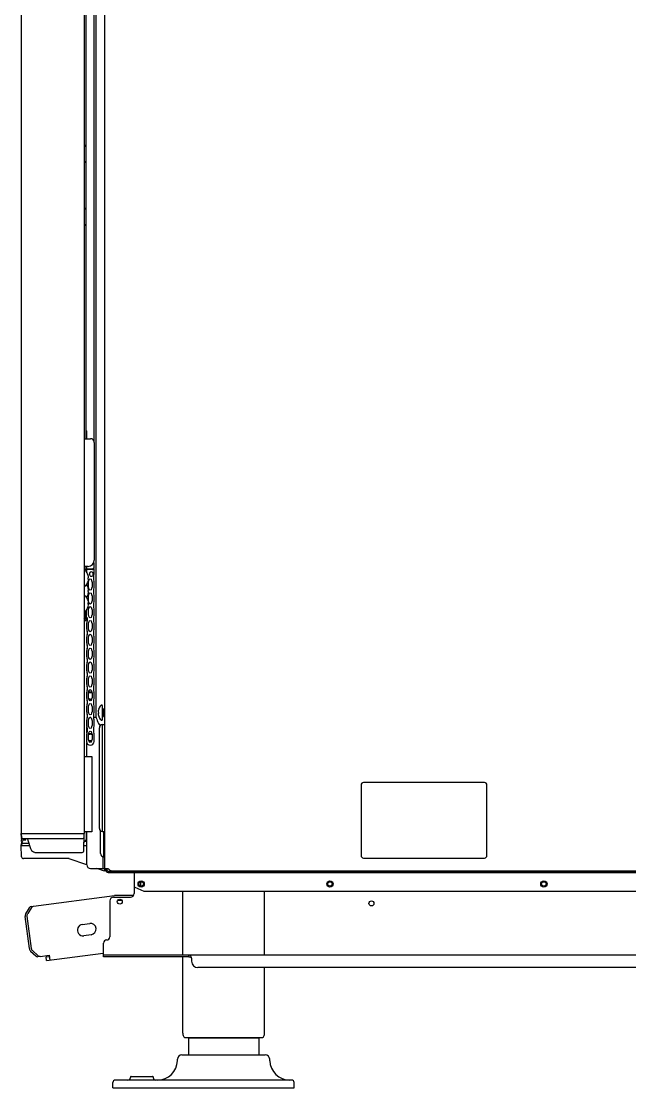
# Model space of a CAD drawing. Header units: millimetres. Extents: x 900 to 7803, y 2935 to 8583.
# Drawn here: x 2760 to 3243, y 4915 to 5762 of the extents above; entities that cross this region are included whole.
import ezdxf

# ---------------------------------------------------------------- set-up
doc = ezdxf.new("R2010")
doc.units = ezdxf.units.MM
doc.header["$LTSCALE"] = 676.148
doc.layers.get('0').update_dxf_attribs({"linetype": 'CONTINUOUS'})
for name, color, linetype in [('02___PRT_ALL_AXES', 7, 'CONTINUOUS'), ('ASSI', 7, 'CONTINUOUS'), ('GEOM', 7, 'CONTINUOUS')]:
    doc.layers.add(name, color=color, linetype=linetype)

msp = doc.modelspace()

# ---------------------------------------------------------------- linework, layer by layer
at = {"color": 7, "linetype": 'Continuous'}
for p, q in [((2759.56, 6751.53), (2759.56, 5116.53)), ((2809.56, 6704.21), (2809.56, 5116.53)), ((2818.66, 5786.71), (2818.66, 5210.78)), ((2812.59, 5321.98), (2812.6, 5321.98)), ((2812.59, 5319.73), (2812.9, 5319.73)), ((2812.9, 5318.73), (2812.59, 5318.73)), ((2812.6, 5316.48), (2812.59, 5316.48)), ((2812.59, 5311.98), (2812.6, 5311.98)), ((2812.59, 5309.73), (2812.9, 5309.73)), ((2812.9, 5308.73), (2812.59, 5308.73)), ((2812.6, 5306.48), (2812.59, 5306.48)), ((2812.59, 5301.98), (2812.6, 5301.98)), ((2812.59, 5299.73), (2812.9, 5299.73)), ((2812.9, 5298.73), (2812.59, 5298.73)), ((2812.6, 5296.48), (2812.59, 5296.48)), ((2820.72, 5213.05), (2821.04, 5213.05)), ((2821.04, 5212.05), (2820.72, 5212.05)), ((2821.02, 5215.3), (2821.04, 5215.3)), ((2823.56, 5218.55), (2823.27, 5218.55)), ((2824.06, 5207.05), (2824.06, 5218.05)), ((2825.25, 5215.15), (2824.85, 5215.55)), ((2824.85, 5215.55), (2824.85, 5209.55)), ((2825.56, 5215.46), (2825.25, 5215.15)), ((2825.25, 5209.95), (2825.25, 5215.15)), ((2818.66, 5210.78), (2818.67, 5210.71)), ((2821.04, 5209.8), (2821.02, 5209.8)), ((2823.56, 5206.55), (2823.27, 5206.55)), ((2824.02, 5203.03), (2824.06, 5203.03)), ((2824.06, 5203.03), (2825.32, 5203.01)), ((2824.06, 5118.03), (2824.06, 5203.03)), ((2825.25, 5209.95), (2824.85, 5209.55)), ((2825.56, 5209.64), (2825.25, 5209.95)), ((2824.06, 5118.03), (2825.32, 5118.05)), ((2825.06, 5098.03), (2825.06, 5118.05)), ((2759.56, 5116.53), (2809.56, 5116.53)), ((2759.56, 5116.33), (2759.61, 5113.51)), ((2759.76, 5112.53), (2759.75, 5113.02)), ((2759.76, 5112.53), (2808.46, 5112.53)), ((2759.81, 5112.32), (2759.81, 5111.53)), ((2764.7, 5111.43), (2764.82, 5111.12)), ((2764.82, 5111.11), (2766.82, 5104.63)), ((2809.32, 5103.01), (2809.56, 5116.53)), ((2759.72, 5098.01), (2759.56, 5107.03)), ((2759.81, 5109.03), (2759.81, 5108.5)), ((2770.41, 5101.53), (2770.02, 5101.58)), ((2770.41, 5101.53), (2807.82, 5101.53)), ((2797.47, 5096.53), (2761.22, 5096.53)), ((2811.57, 5091.53), (2797.64, 5096.5)), ((2825.06, 5098.03), (2825.56, 5098.04)), ((2825.56, 5086.53), (2819.68, 5088.63)), ((2825.56, 5088.63), (2825.56, 5086.53)), ((2827.56, 5088.63), (2827.56, 5087.53)), ((2828.56, 5086.53), (3584.46, 5086.53)), ((2849.31, 5074.62), (2849.31, 5068.93)), ((2767.48, 5058.5), (2769.19, 5058.73)), ((2829.81, 5062.93), (2829.81, 5034.43)), ((2832.81, 5065.93), (2846.31, 5065.93)), ((2765.97, 5025.01), (2762.56, 5050.54)), ((2765.88, 5057.4), (2762.99, 5052.74)), ((2824.81, 5018.43), (2824.81, 5029.43)), ((2766.96, 5023.01), (2770.97, 5019.26)), ((2774.51, 5018.85), (2772.81, 5018.62)), ((2779.24, 5018.47), (2781.72, 5018.8)), ((2779.63, 5015.5), (2779.24, 5018.47)), ((3539.81, 5019.93), (2824.81, 5019.93)), ((2892.62, 5018.43), (2892.62, 5019.93)), ((2894.81, 5017.43), (2894.81, 5014.93)), ((3534.81, 5009.93), (2899.81, 5009.93))]:
    msp.add_line(p, q, dxfattribs=at)
at = {"linetype": 'Continuous'}
for p, q in [((2825.56, 6750.93), (2825.56, 5088.63)), ((2825.56, 5088.63), (2828.56, 5088.63)), ((2826.56, 5088.63), (2826.56, 5087.53)), ((2828.56, 5085.53), (3584.46, 5085.53)), ((3582.26, 5086.63), (2831.76, 5086.63)), ((2769.19, 5058.73), (2833.64, 5067.33)), ((2848.73, 5067.25), (2834.05, 5067.36)), ((2767.67, 5025.24), (2764.27, 5050.77)), ((2767.58, 5057.63), (2764.7, 5052.96)), ((2807.95, 5044.19), (2813.9, 5044.99)), ((2815.09, 5036.07), (2809.15, 5035.27)), ((2772.67, 5019.49), (2768.67, 5023.23)), ((2774.51, 5018.85), (2781.58, 5019.79)), ((2779.63, 5015.5), (2824.73, 5021.51)), ((2781.58, 5019.79), (2782.11, 5015.83)), ((2892.62, 5018.43), (2824.81, 5018.43))]:
    msp.add_line(p, q, dxfattribs=at)
at = {"color": 7, "linetype": 'Continuous'}
for points in [[(2762.92, 5112.53), (2763.41, 5112.47), (2763.93, 5112.25), (2764.37, 5111.89), (2764.7, 5111.43)], [(2766.82, 5104.63), (2767.1, 5103.97), (2767.69, 5103.1), (2768.48, 5102.36), (2769.36, 5101.83), (2770.02, 5101.58)]]:
    msp.add_lwpolyline(points, dxfattribs=at)
for centre, radius in [((2854.81, 5076.43), 1.75), ((3004.81, 5076.43), 1.75), ((3174.81, 5076.43), 1.75), ((2837.81, 5062.33), 2), ((3037.81, 5060.93), 2)]:
    msp.add_circle(centre, radius, dxfattribs=at)
for centre, radius, start, end in [((2810.06, 5324.73), 0.5, 90, 180), ((2810.35, 5324.73), 0.5, 43.77465, 90), ((2804.61, 5319.23), 8.44, 10.66216, 19.02708), ((2810.06, 5313.73), 0.5, 180, 270), ((2810.35, 5313.73), 0.5, 270, 316.22535), ((2804.61, 5319.23), 7.99, 356.41218, 3.58782), ((2804.61, 5319.23), 8.44, 340.97292, 349.33784), ((2808.74, 5320.26), 4.19, 3.39157, 7.29398), ((2808.73, 5320.26), 4.2, 352.70784, 354.48204), ((2808.73, 5318.2), 4.2, 5.51796, 7.29216), ((2808.73, 5318.2), 4.2, 352.70766, 354.735), ((2808.75, 5320.26), 4.19, 354.48271, 355.38795), ((2808.75, 5318.2), 4.18, 354.74852, 5.50581), ((2808.76, 5320.26), 4.18, 355.38799, 356.25943), ((2808.76, 5320.26), 4.17, 2.83854, 3.38794), ((2808.77, 5320.26), 4.17, 1.59949, 2.83862), ((2808.77, 5320.26), 4.16, 358.82231, 1.59937), ((2808.77, 5320.26), 4.16, 358.04125, 358.8223), ((2808.77, 5320.26), 4.17, 357.17709, 358.04121), ((2808.76, 5320.26), 4.17, 356.25947, 357.17705), ((2810.06, 5304.73), 0.5, 90, 180), ((2810.35, 5304.73), 0.5, 43.77465, 90), ((2804.61, 5309.23), 8.44, 10.66216, 19.02708), ((2804.61, 5309.23), 7.99, 356.41218, 3.58782), ((2804.61, 5309.23), 8.44, 340.97292, 349.33784), ((2808.74, 5310.26), 4.19, 3.39157, 7.29398), ((2808.73, 5310.26), 4.2, 352.70784, 354.48204), ((2808.73, 5308.2), 4.2, 5.51796, 7.29216), ((2808.73, 5308.2), 4.2, 352.70766, 354.735), ((2808.75, 5310.26), 4.19, 354.48271, 355.38795), ((2808.75, 5308.2), 4.18, 354.74852, 5.50581), ((2808.76, 5310.26), 4.18, 355.38799, 356.25943), ((2808.76, 5310.26), 4.17, 2.83854, 3.38794), ((2808.77, 5310.26), 4.17, 1.59949, 2.83862), ((2808.77, 5310.26), 4.16, 358.82231, 1.59937), ((2808.77, 5310.26), 4.16, 358.04125, 358.8223), ((2808.77, 5310.26), 4.17, 357.17709, 358.04121), ((2808.76, 5310.26), 4.17, 356.25947, 357.17705), ((2804.61, 5299.23), 8.44, 10.66216, 19.02708), ((2804.61, 5299.23), 7.99, 356.41218, 3.58782), ((2804.61, 5299.23), 8.44, 340.97292, 349.33784), ((2808.74, 5300.26), 4.19, 3.39157, 7.29398), ((2808.73, 5300.26), 4.2, 352.70784, 354.48204), ((2808.73, 5298.2), 4.2, 5.51796, 7.29216), ((2808.73, 5298.2), 4.2, 352.70766, 354.735), ((2808.75, 5300.26), 4.19, 354.48271, 355.38795), ((2808.75, 5298.2), 4.18, 354.74852, 5.50581), ((2808.76, 5300.26), 4.18, 355.38799, 356.25943), ((2808.76, 5300.26), 4.17, 2.83854, 3.38794), ((2808.77, 5300.26), 4.17, 1.59949, 2.83862), ((2808.77, 5300.26), 4.16, 358.82231, 1.59937), ((2808.77, 5300.26), 4.16, 358.04125, 358.8223), ((2808.77, 5300.26), 4.17, 357.17709, 358.04121), ((2808.76, 5300.26), 4.17, 356.25947, 357.17705), ((2810.06, 5293.73), 0.5, 180, 270), ((2810.35, 5293.73), 0.5, 270, 316.22535), ((2824.86, 5213.58), 4.17, 176.25947, 177.17705), ((2824.85, 5213.58), 4.17, 177.17709, 178.04121), ((2824.85, 5213.58), 4.16, 178.04125, 178.8223), ((2824.85, 5213.58), 4.16, 178.82231, 181.59937), ((2824.85, 5213.58), 4.17, 181.59949, 182.83862), ((2824.86, 5213.58), 4.17, 182.83854, 183.38794), ((2824.88, 5213.58), 4.19, 183.39157, 187.29398), ((2824.88, 5211.52), 4.19, 172.70602, 176.60843), ((2824.86, 5211.52), 4.17, 176.61206, 177.16146), ((2824.85, 5211.52), 4.17, 177.16138, 178.40051), ((2824.85, 5211.52), 4.16, 178.40063, 181.17769), ((2824.85, 5211.52), 4.16, 181.1777, 181.95875), ((2824.85, 5211.52), 4.17, 181.95879, 182.82291), ((2824.86, 5211.52), 4.17, 182.82295, 183.74053), ((2824.87, 5213.58), 4.19, 174.48271, 175.38795), ((2824.87, 5213.58), 4.18, 175.38799, 176.25943), ((2824.87, 5211.52), 4.18, 183.74057, 184.61201), ((2824.89, 5213.58), 4.2, 172.70784, 174.48204), ((2829.01, 5212.55), 8.44, 160.97292, 169.33784), ((2829.01, 5212.55), 7.99, 176.41218, 183.58782), ((2823.27, 5218.05), 0.5, 90, 136.22534), ((2823.56, 5218.05), 0.5, 0, 90), ((2838.08, 5213.38), 19.6, 187.82014, 215.33647), ((2824.87, 5211.52), 4.19, 184.61205, 185.51729), ((2824.89, 5211.52), 4.2, 185.51796, 187.29216), ((2829.01, 5212.55), 8.44, 190.66216, 199.02708), ((2829.01, 5212.55), 8.45, 198.99246, 223.77466), ((2823.27, 5207.05), 0.5, 223.77466, 270), ((2823.56, 5207.05), 0.5, 270, 360), ((2825.31, 5202.76), 0.25, 0, 89), ((2825.31, 5118.3), 0.25, 271, 360), ((2760.61, 5113.53), 1, 181, 270), ((2760.67, 5113.53), 1, 181.99999, 269.99967), ((2760.31, 5112.32), 0.5, 155.26489, 180), ((2760.31, 5110.03), 0.5, 181.90362, 249.53796), ((2808.46, 5113.53), 1, 270.00033, 358.00001), ((2809.36, 5116.33), 0.2, 359, 90), ((2807.82, 5103.03), 1.5, 270.00053, 359.00001), ((2761.22, 5098.03), 1.5, 181, 270), ((2797.47, 5096.03), 0.5, 70.34238, 90.00218), ((2846.31, 5068.93), 3, 270, 360), ((2832.81, 5062.93), 3, 90, 180), ((2827.31, 5034.43), 2.5, 270, 360), ((2827.31, 5029.43), 2.5, 90, 180), ((2899.81, 5014.93), 5, 180, 270)]:
    msp.add_arc(centre, radius, start, end, dxfattribs=at)
at = {"linetype": 'Continuous'}
for centre, radius, start, end in [((2834.03, 5064.36), 3, 89.60027, 97.60027), ((2808.55, 5039.73), 4.5, 97.60027, 277.60027), ((2814.5, 5040.53), 4.5, 277.60027, 97.60027)]:
    msp.add_arc(centre, radius, start, end, dxfattribs=at)
for points, knots in [([(2831.76, 5086.63), (2831.19, 5086.63), (2829.95, 5087.22), (2829.07, 5088.13), (2828.56, 5088.63)], [0, 0, 0, 0, 0.443814, 1, 1, 1, 1]), ([(2774.51, 5018.85), (2774.41, 5018.83), (2774.19, 5018.82), (2773.97, 5018.85), (2773.87, 5018.87)], [0, 0, 0, 0, 0.497535, 1, 1, 1, 1])]:
    msp.add_open_spline(points, degree=3, knots=knots, dxfattribs=at)
for points in [[(2767.58, 5057.63), (2767.93, 5058.18), (2768.55, 5058.64), (2769.19, 5058.73)], [(2764.27, 5050.77), (2764.17, 5051.51), (2764.31, 5052.33), (2764.7, 5052.96)], [(2768.67, 5023.23), (2768.12, 5023.74), (2767.77, 5024.5), (2767.67, 5025.24)], [(2773.87, 5018.87), (2773.43, 5018.95), (2773, 5019.18), (2772.67, 5019.49)], [(2892.62, 5018.43), (2893.43, 5018.43), (2894.81, 5018.23), (2894.81, 5017.43)]]:
    msp.add_open_spline(points, degree=3, dxfattribs=at)
at = {"color": 7, "linetype": 'Continuous'}
for points in [[(2762.99, 5052.74), (2762.6, 5052.1), (2762.46, 5051.28), (2762.56, 5050.54)], [(2767.48, 5058.5), (2766.84, 5058.42), (2766.22, 5057.95), (2765.88, 5057.4)], [(2765.97, 5025.01), (2766.07, 5024.27), (2766.42, 5023.52), (2766.96, 5023.01)], [(2770.97, 5019.26), (2771.44, 5018.82), (2772.16, 5018.53), (2772.81, 5018.62)], [(2893.97, 5019.4), (2893.61, 5019.72), (2893.1, 5019.93), (2892.62, 5019.93)], [(2894.62, 5018.45), (2894.48, 5018.81), (2894.26, 5019.15), (2893.97, 5019.4)], [(2894.81, 5017.43), (2894.81, 5017.78), (2894.74, 5018.12), (2894.62, 5018.45)]]:
    msp.add_open_spline(points, degree=3, dxfattribs=at)
at = {"layer": '02___PRT_ALL_AXES', "color": 7, "linetype": 'Continuous'}
msp.add_line((2759.81, 5110.03), (2759.81, 5111.53), dxfattribs=at)
at = {"layer": 'ASSI', "color": 7, "linetype": 'Continuous'}
for p, q in [((2810.35, 5325.23), (2810.06, 5325.23)), ((2810.35, 5313.23), (2810.06, 5313.23)), ((2810.35, 5305.23), (2810.06, 5305.23)), ((2810.35, 5293.23), (2810.06, 5293.23)), ((2823.27, 5218.55), (2823.56, 5218.55)), ((2824.06, 5215.55), (2824.85, 5215.55)), ((2823.27, 5206.55), (2823.56, 5206.55)), ((2824.06, 5209.55), (2824.85, 5209.55)), ((2870.81, 5086.53), (2870.81, 5086.63)), ((2883.81, 5086.53), (2883.81, 5086.63)), ((2956.81, 5086.53), (2956.81, 5086.63)), ((2969.81, 5086.53), (2969.81, 5086.63)), ((2887.81, 5019.93), (2887.81, 5070.53)), ((2952.81, 5019.93), (2952.81, 5070.53)), ((2887.81, 4957.82), (2887.81, 5018.43)), ((2952.81, 4957.82), (2952.81, 5009.93)), ((2889.28, 4954.29), (2951.35, 4954.29)), ((2892.31, 4954.03), (2948.31, 4954.03)), ((2892.31, 4954.03), (2892.31, 4940.53)), ((2948.31, 4954.03), (2948.31, 4940.53))]:
    msp.add_line(p, q, dxfattribs=at)
at = {"layer": 'ASSI', "linetype": 'Continuous'}
for centre in [(2854.81, 5076.43), (3004.81, 5076.43), (3174.81, 5076.43)]:
    msp.add_circle(centre, 2.5, dxfattribs=at)
at = {"layer": 'ASSI', "color": 7, "linetype": 'Continuous'}
for centre, radius, start, end in [((2800.41, 5656.53), 12, 27.45616, 29.86331), ((2800.41, 5656.53), 12, 330.13668, 332.54013), ((2800.41, 5606.53), 12, 27.45616, 29.86331), ((2800.41, 5606.53), 12, 330.13668, 332.54013), ((2804.61, 5319.23), 8.45, 19.0287, 43.77466), ((2804.61, 5319.23), 8.45, 316.22534, 340.9713), ((2804.61, 5309.23), 8.45, 19.0287, 36.47076), ((2804.61, 5299.23), 8.45, 19.0287, 43.77466), ((2804.61, 5309.23), 8.45, 323.52924, 340.9713), ((2804.61, 5299.23), 8.45, 316.22534, 340.9713), ((2829.01, 5212.55), 8.45, 136.22534, 161.00754), ((2829.01, 5212.55), 8.45, 198.99246, 223.77466), ((2892.81, 4957.82), 5, 180, 225), ((2947.81, 4957.82), 5, 315, 360)]:
    msp.add_arc(centre, radius, start, end, dxfattribs=at)
at = {"layer": 'GEOM', "color": 7, "linetype": 'Continuous'}
for p, q in [((2811.06, 5430.23), (2811.06, 5863.06)), ((2817.06, 5836.78), (2817.06, 5428.79)), ((2811.06, 5436.53), (2811.56, 5436.53)), ((2811.56, 5430.23), (2811.56, 5436.53)), ((2809.56, 5430.23), (2814.56, 5430.23)), ((2817.56, 5427.23), (2817.56, 5333.73)), ((2817.06, 5331.64), (2817.06, 5327.53)), ((2812.56, 5328.73), (2809.61, 5328.73)), ((2811.36, 5326.23), (2810.36, 5326.23)), ((2811.36, 5325.73), (2811.36, 5325.35)), ((2811.36, 5324.38), (2811.36, 5324.25)), ((2811.56, 5326.67), (2811.56, 5328.73)), ((2816.16, 5326.23), (2811.86, 5326.23)), ((2816.06, 5326.53), (2812.06, 5326.53)), ((2817.36, 5323.77), (2817.36, 5326.98)), ((2817.36, 5312.77), (2817.36, 5315.89)), ((2817.36, 5301.77), (2817.36, 5304.89)), ((2810.36, 5287.23), (2810.36, 5288.73)), ((2817.36, 5290.77), (2817.36, 5293.89)), ((2811.36, 5282.55), (2811.36, 5280.11)), ((2817.36, 5279.77), (2817.36, 5282.89)), ((2811.36, 5271.55), (2811.36, 5269.11)), ((2817.36, 5268.77), (2817.36, 5271.89)), ((2811.36, 5260.55), (2811.36, 5258.11)), ((2817.36, 5257.77), (2817.36, 5260.89)), ((2811.36, 5249.55), (2811.36, 5247.11)), ((2817.36, 5246.77), (2817.36, 5249.89)), ((2811.36, 5238.55), (2811.36, 5236.11)), ((2817.36, 5235.77), (2817.36, 5238.89)), ((2811.36, 5227.55), (2811.36, 5225.11)), ((2817.36, 5224.77), (2817.36, 5227.89)), ((2811.36, 5216.55), (2811.36, 5214.11)), ((2817.36, 5213.77), (2817.36, 5216.89)), ((2811.36, 5205.55), (2811.36, 5203.11)), ((2814.79, 5208.63), (2814.56, 5208.63)), ((2819.07, 5208.63), (2817.01, 5208.63)), ((2817.36, 5202.77), (2817.36, 5205.89)), ((2824.02, 5203.03), (2824.06, 5203.03)), ((2811.36, 5194.55), (2811.36, 5189.73)), ((2811.56, 5196.39), (2811.56, 5201.27)), ((2817.36, 5189.73), (2817.36, 5194.89)), ((2821.56, 5120.53), (2821.56, 5200.53)), ((2811.56, 5177.78), (2811.56, 5188.73)), ((3029.56, 5155.03), (3029.56, 5099.03)), ((3127.56, 5157.03), (3031.56, 5157.03)), ((3129.56, 5099.03), (3129.56, 5155.03)), ((2822.56, 5100.53), (2822.56, 5118.56)), ((2824.02, 5118.03), (2824.06, 5118.03)), ((2759.67, 5113.5), (2759.56, 5116.53)), ((2760.15, 5109.59), (2760.12, 5109.53)), ((2760.31, 5110.05), (2760.15, 5109.59)), ((2760.51, 5110.54), (2760.31, 5110.05)), ((2760.69, 5110.92), (2760.51, 5110.54)), ((2760.88, 5111.21), (2760.69, 5110.92)), ((2760.69, 5110.92), (2760.69, 5110.92)), ((2761.55, 5111.53), (2763.02, 5111.53)), ((2809.45, 5113.5), (2809.55, 5116.32)), ((2810.99, 5111.82), (2810.69, 5110.96)), ((2811.07, 5112.5), (2810.99, 5111.82)), ((2811.13, 5117.78), (2811.07, 5112.5)), ((2811.56, 5091.63), (2811.56, 5117.78)), ((2759.56, 5107.03), (2759.56, 5107.53)), ((2759.56, 5107.03), (2766.08, 5107.03)), ((2760.06, 5109.39), (2760.05, 5109.38)), ((2760.08, 5109.44), (2760.06, 5109.39)), ((2760.12, 5109.53), (2760.08, 5109.44)), ((2765.62, 5108.53), (2760.56, 5108.53)), ((2809.39, 5107.03), (2811.56, 5107.03)), ((2824.56, 5088.63), (2824.56, 5098.1)), ((2825.02, 5098.03), (2825.06, 5098.03)), ((3031.56, 5097.03), (3127.56, 5097.03)), ((2814.56, 5088.63), (2825.56, 5088.63)), ((2986.46, 5086.63), (2986.46, 5086.53)), ((2990.66, 5086.63), (2990.66, 5086.53)), ((2854.56, 5074.73), (2854.56, 5078.14)), ((2836.28, 5063.53), (2839.35, 5063.53)), ((2887.19, 4940.53), (2953.43, 4940.53)), ((2883.65, 4935.97), (2883.69, 4937.15)), ((2956.97, 4935.97), (2956.93, 4937.15)), ((2846.81, 4923.53), (2863.81, 4923.53)), ((2832.31, 4914.53), (2832.31, 4918.53)), ((2974.31, 4920.53), (2834.31, 4920.53)), ((2846.31, 4923.03), (2846.31, 4922.53)), ((2864.31, 4923.03), (2864.31, 4922.53)), ((2976.31, 4914.53), (2976.31, 4918.53)), ((2832.31, 4914.53), (2976.31, 4914.53))]:
    msp.add_line(p, q, dxfattribs=at)
at = {"layer": 'GEOM', "linetype": 'Continuous'}
for p, q in [((2810.36, 5325.23), (2810.36, 5328.73)), ((2811.36, 5326.23), (2811.36, 5326)), ((2811.36, 5325.35), (2811.36, 5324.38)), ((2810.36, 5288.73), (2810.36, 5293.23)), ((2811.36, 5287.23), (2811.36, 5294.21)), ((2809.56, 5177.78), (2815.56, 5177.78)), ((2815.56, 5177.78), (2815.56, 5117.78)), ((2815.56, 5117.78), (2809.56, 5117.78)), ((2849.31, 5085.53), (2849.31, 5074.62)), ((2857.21, 5070.53), (2849.91, 5073.7)), ((3557.41, 5070.53), (2857.21, 5070.53))]:
    msp.add_line(p, q, dxfattribs=at)
at = {"layer": 'GEOM', "color": 7, "linetype": 'Continuous'}
for points in [[(2761.55, 5111.53), (2761.2, 5111.45), (2760.88, 5111.21)], [(2811.07, 5112.5), (2810.99, 5111.83), (2810.7, 5110.97), (2810.17, 5110.17), (2809.44, 5109.5)], [(2810.69, 5110.96), (2810.16, 5110.16), (2809.79, 5109.82)]]:
    msp.add_lwpolyline(points, dxfattribs=at)
for centre, radius, start, end in [((2808.18, 5652.07), 3.04, 296.97817, 330.18704), ((2808.18, 5602.07), 3.04, 296.97817, 330.18704), ((2814.56, 5427.23), 3, 0, 90), ((2812.56, 5333.73), 5, 270, 360), ((2811.86, 5325.73), 0.5, 90, 180), ((2812.06, 5327.53), 1, 240, 270), ((2816.06, 5327.53), 1, 270, 322.53416), ((2816.16, 5326.93), 0.7, 270, 5.16116), ((2817.11, 5326.98), 0.25, 0, 176.78089), ((2832.02, 5319.83), 15.07, 168.06745, 191.93255), ((2816.06, 5327.53), 1, 339.72113, 360), ((2813.36, 5323.77), 4, 348.06745, 360), ((2813.36, 5315.89), 4, 0, 11.93255), ((2832.02, 5308.83), 15.07, 168.06745, 191.93255), ((2813.36, 5312.77), 4, 348.06745, 360), ((2813.36, 5304.89), 4, 0, 11.93255), ((2832.02, 5297.83), 15.07, 168.06745, 191.93255), ((2813.36, 5301.77), 4, 348.06745, 360), ((2808.3, 5286.83), 3.8, 340.45258, 19.54742), ((2832.02, 5286.83), 15.07, 168.06745, 191.93255), ((2813.36, 5293.89), 4, 0, 11.93255), ((2813.36, 5290.77), 4, 348.06745, 360), ((2809.36, 5287.23), 1, 282.50502, 360), ((2820.36, 5282.55), 9, 160.45258, 180), ((2820.36, 5280.11), 9, 180, 199.54742), ((2813.36, 5282.89), 4, 0, 11.93255), ((2813.36, 5279.77), 4, 348.06745, 360), ((2820.36, 5271.55), 9, 160.45258, 180), ((2808.3, 5275.83), 3.8, 340.45258, 19.54742), ((2832.02, 5275.83), 15.07, 168.06745, 191.93255), ((2813.36, 5271.89), 4, 0, 11.93255), ((2820.36, 5269.11), 9, 180, 199.54742), ((2820.36, 5260.55), 9, 160.45258, 180), ((2808.3, 5264.83), 3.8, 340.45258, 19.54742), ((2832.02, 5264.83), 15.07, 168.06745, 191.93255), ((2813.36, 5268.77), 4, 348.06745, 360), ((2820.36, 5258.11), 9, 180, 199.54742), ((2808.3, 5253.83), 3.8, 340.45258, 19.54742), ((2832.02, 5253.83), 15.07, 168.06745, 191.93255), ((2813.36, 5260.89), 4, 0, 11.93255), ((2813.36, 5257.77), 4, 348.06745, 360), ((2820.36, 5249.55), 9, 160.45258, 180), ((2820.36, 5247.11), 9, 180, 199.54742), ((2832.02, 5242.83), 15.07, 168.06745, 191.93255), ((2813.36, 5249.89), 4, 0, 11.93255), ((2813.36, 5246.77), 4, 348.06745, 360), ((2820.36, 5238.55), 9, 160.45258, 180), ((2808.3, 5242.83), 3.8, 340.45258, 19.54742), ((2813.36, 5238.89), 4, 0, 11.93255), ((2820.36, 5236.11), 9, 180, 199.54742), ((2820.36, 5227.55), 9, 160.45258, 180), ((2808.3, 5231.83), 3.8, 340.45258, 19.54742), ((2814.36, 5225.88), 2.5, 55.09991, 124.89173), ((2814.36, 5225.88), 3, 63.97486, 116.02577), ((2832.02, 5231.83), 15.07, 168.06745, 191.93255), ((2813.36, 5235.77), 4, 348.06745, 360), ((2813.36, 5227.89), 4, 0, 11.93255), ((2820.36, 5225.11), 9, 180, 199.54742), ((2808.3, 5220.83), 3.8, 340.45258, 19.54742), ((2814.36, 5225.88), 2.5, 240.13679, 299.87178), ((2814.36, 5225.88), 3, 249.71611, 290.29371), ((2832.02, 5220.83), 15.07, 168.06745, 191.93255), ((2813.36, 5224.77), 4, 348.06745, 360), ((2820.36, 5216.55), 9, 160.45258, 180), ((2820.36, 5214.11), 9, 180, 199.54742), ((2832.02, 5209.83), 15.07, 168.06745, 191.93255), ((2813.36, 5216.89), 4, 0, 11.93255), ((2813.36, 5213.77), 4, 348.06745, 360), ((2820.36, 5205.55), 9, 160.45258, 180), ((2820.36, 5203.11), 9, 180, 199.54742), ((2808.3, 5209.83), 3.8, 340.45258, 19.54742), ((2814.56, 5205.63), 3, 90, 104.00409), ((2813.36, 5205.89), 4, 0, 11.93255), ((2813.36, 5202.77), 4, 348.06745, 360), ((2824.06, 5200.53), 2.5, 91, 180), ((2820.36, 5194.55), 9, 160.45258, 180), ((2808.3, 5198.83), 3.8, 340.45258, 19.54742), ((2814.36, 5192.88), 2.5, 55.09991, 124.89173), ((2814.36, 5192.88), 3, 63.97486, 116.02577), ((2832.02, 5198.83), 15.07, 168.06745, 191.93255), ((2813.36, 5194.89), 4, 0, 11.93255), ((2814.36, 5189.73), 3, 180, 360), ((2814.36, 5192.88), 2.5, 240.13679, 299.87178), ((2814.36, 5192.88), 3, 249.71611, 290.29371), ((3031.56, 5155.03), 2, 90, 180), ((3127.56, 5155.03), 2, 0, 90), ((2824.06, 5120.53), 2.5, 180, 269), ((2759.77, 5116.33), 0.2, 90.00038, 181.99999), ((2809.35, 5116.33), 0.2, 358, 90), ((2760.56, 5107.53), 1, 90, 179.8), ((2758.81, 5108.5), 1, 331.14724, 359.99829), ((2760.31, 5109.03), 0.5, 114.81067, 180), ((2825.06, 5100.53), 2.5, 180, 269), ((3031.56, 5099.03), 2, 180, 270), ((3127.56, 5099.03), 2, 270, 360), ((2814.56, 5091.63), 3, 180, 270), ((2828.56, 5087.53), 1, 180, 270), ((2887.19, 4937.03), 3.5, 90, 178), ((2953.43, 4937.03), 3.5, 2, 90), ((2867.66, 4936.53), 16, 270, 358), ((2972.96, 4936.53), 16, 182, 270), ((2846.81, 4923.03), 0.5, 90, 180), ((2863.81, 4923.03), 0.5, 0, 90), ((2834.31, 4918.53), 2, 90, 180), ((2844.31, 4922.53), 2, 270, 360), ((2866.31, 4922.53), 2, 180, 270), ((2974.31, 4918.53), 2, 0, 90)]:
    msp.add_arc(centre, radius, start, end, dxfattribs=at)
at = {"layer": 'GEOM', "linetype": 'Continuous'}
for centre, radius, start, end in [((2807.86, 5288.73), 2.5, 314.74728, 360), ((2809.36, 5287.23), 2, 276.36994, 360), ((2828.56, 5087.53), 2, 180, 270), ((2850.31, 5074.62), 1, 180, 246.5)]:
    msp.add_arc(centre, radius, start, end, dxfattribs=at)
at = {"layer": 'GEOM', "color": 7, "linetype": 'Continuous'}
for centre, major_axis, ratio in [((2815.16, 5322.63), (0, 2), 0.6), ((2814.36, 5314.33), (0, 4.5), 0.333333), ((2814.36, 5303.33), (0, 4.5), 0.333333), ((2814.36, 5292.33), (0, 4.5), 0.333333), ((2814.36, 5281.33), (0, 4.5), 0.333333), ((2814.36, 5270.33), (0, 4.5), 0.333333), ((2814.36, 5259.33), (0, 4.5), 0.333333), ((2814.36, 5248.33), (0, 4.5), 0.333333), ((2814.36, 5237.33), (0, 4.5), 0.333333), ((2814.36, 5226.33), (0, 4.5), 0.333333), ((2814.36, 5215.33), (0, 4.5), 0.333333), ((2814.36, 5204.33), (0, 4.5), 0.333333), ((2814.36, 5193.33), (0, 4.5), 0.333333)]:
    msp.add_ellipse(centre, major_axis=major_axis, ratio=ratio, dxfattribs=at)
for points in [[(2809.57, 5663.7), (2809.7, 5663.64), (2810.2, 5663.33), (2810.6, 5662.88), (2810.82, 5662.51)], [(2809.57, 5613.7), (2809.7, 5613.64), (2810.2, 5613.33), (2810.6, 5612.88), (2810.82, 5612.51)]]:
    msp.add_open_spline(points, degree=3, knots=[0, 0, 0, 0, 0.253558, 1, 1, 1, 1], dxfattribs=at)

doc.saveas('drawing.dxf')
